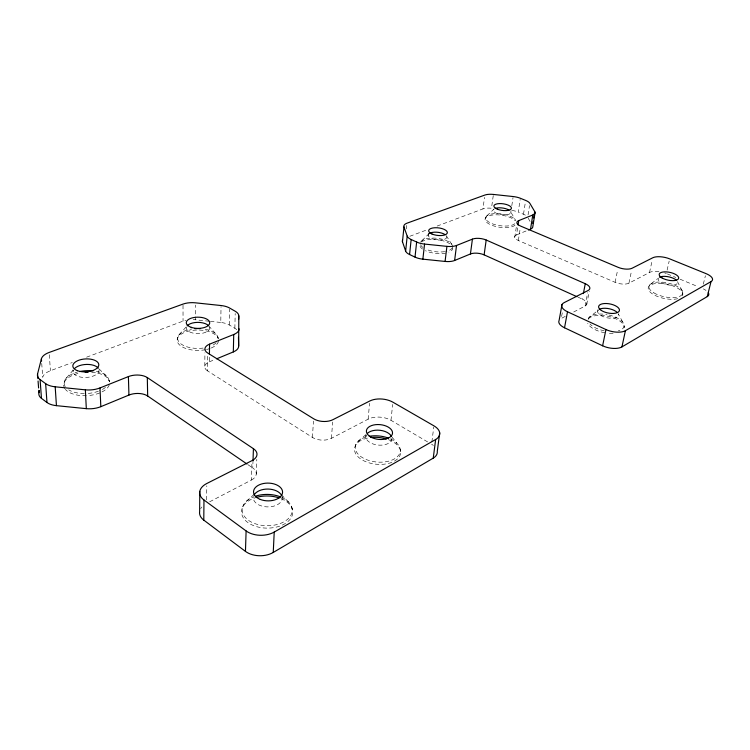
<?xml version="1.0" encoding="UTF-8"?>
<svg xmlns="http://www.w3.org/2000/svg" width="750" height="750" viewBox="0 0 750 750"><rect width="100%" height="100%" fill="white"/><g stroke="black" fill="none" stroke-linecap="round" stroke-linejoin="round"><path stroke-width="0.56" stroke-dasharray="3.75 2.81" d="M209.203 321.244L195.328 319.772L195.394 305.081M204.797 366.131L204.919 352.809M427.613 441.909L390.984 420.319A16.378 9.188 5.5 0 0 368.109 419.184L331.425 438.309A13.369 7.594 3.4 0 1 312.403 437.4L207.544 370.884L207.722 354.169M206.625 499.884L206.784 485.831M207.544 370.884A12.534 6.441 0.3 0 1 209.353 361.837L209.419 356.306M236.738 329.691A14.859 7.256 0.9 0 0 234.853 328.275L229.266 324.984A14.803 7.191 0.8 0 0 220.772 322.462L221.034 306.656M229.266 324.984L229.594 309.169M234.853 328.275L235.2 313.547M209.644 501.806L251.353 480.066L251.944 462.9M251.353 480.066A14.391 8.578 -0.1 0 0 252.75 467.963L252.956 462.291M256.256 474.15L256.8 459.356M282.356 496.5L282.253 498.497A14.475 8.925 0.7 0 1 266.972 506.887A14.475 8.925 0.7 0 1 253.359 497.269M312.403 437.4L313.472 421.097M331.425 438.309L332.644 422.034M365.869 436.959L366.075 434.7M368.109 419.184L369.591 403.266M406.397 228.853L406.744 225.459M390.984 420.319L392.653 404.447M428.184 235.472L428.438 233.241M431.869 441.947L433.772 426.984M437.109 226.059L482.944 208.912L484.519 197.372M493.256 195.591L491.475 208.247A11.278 4.341 7.6 0 0 482.944 208.912M510.722 212.794L511.041 210.675M511.8 205.744L513.009 197.7M525.366 215.175A11.325 4.359 8.2 0 0 523.491 214.256L518.241 212.081L520.181 199.425M514.716 237.506L516.628 225.028M658.941 271.575A12.553 5.072 11.5 0 0 649.528 272.447L628.931 283.191A10.116 4.191 10.8 0 1 615.103 282.319L518.344 240.487A9.441 3.778 8.5 0 1 516.525 234.919L517.716 227.213M518.344 240.487L520.237 228.291M523.491 214.256L525.291 202.725M528.047 214.941L529.509 205.678M562.275 312.825L561.244 318.478L567.469 315.234M573.694 311.991L585.103 306.038A10.566 4.641 10.2 0 0 582.328 299.119L582.956 295.809M585.103 306.038L587.672 292.725M586.688 304.575L589.256 291.281M597.684 311.344L598.059 309.431M615.103 282.319L617.737 269.484M628.931 283.191L631.641 270.366M649.528 272.447L652.266 260.025M667.106 270.141L669.169 261.122M64.191 382.566L64.631 380.766M703.312 284.184L705.413 275.709M177.309 338.906L177.806 337.219M242.981 506.578L243.628 504.741M355.228 446.081L355.931 444.337M485.25 218.503L485.822 217.172M588.375 318.9L589.106 317.466L598.2 310.209A10.556 4.659 11.1 0 0 607.509 317.887A10.556 4.659 11.1 0 0 618.216 313.828L623.7 323.738M648.891 286.388L649.622 285.019M66.572 377.859L73.05 370.247M179.147 334.716L187.125 325.884M421.978 240.619L429.113 233.606M486.909 215.803L493.997 209.062A8.822 3.375 7.8 0 0 500.859 214.575A8.822 3.375 7.8 0 0 510.722 211.912L515.841 220.753M246.562 501.131L254.1 494.409M358.116 441.319L365.784 434.766M651.375 283.603L657.703 278.653M209.353 361.837L214.566 359.681M516.525 234.919L527.297 230.466M41.728 363.431L42.722 377.25A16.856 8.438 -4.2 0 1 50.409 370.725L72.328 362.531M86.578 357.197L183.047 321.112A14.869 7.162 0.1 0 1 185.822 320.287M409.828 236.269L427.294 229.734M210.366 321.366L220.772 322.462M667.388 273.956L675.844 277.462M680.072 279.216L698.034 286.669M578.053 297.188L582.328 299.119M247.931 464.662L252.75 467.963M99.094 368.972L107.663 377.222M281.456 494.803L289.397 502.941M208.631 325.744L216.272 334.416M391.997 437.034L396.797 443.166M446.259 235.659L451.613 244.172M528.206 218.184L530.325 221.888M682.144 290.747L677.316 281.334A9.928 4.022 11.7 0 1 667.828 284.859A9.928 4.022 11.7 0 1 658.5 278.034M108.9 380.053L109.528 381.825A22.997 11.719 -3.7 0 0 91.059 372.197M217.809 336.881L218.269 338.55A20.709 10.191 0.1 0 0 193.041 330.3A20.709 10.191 0.1 0 0 178.088 343.219A20.709 10.191 0.1 0 0 205.35 349.725M291.628 506.756L292.116 508.641M400.284 449.831L400.641 451.697M624.122 325.969L624.234 327.619A18.713 8.419 11.2 0 0 606.834 316.012A18.713 8.419 11.2 0 0 587.428 320.925M49.322 354.722L50.409 370.725M73.022 369.694L73.153 371.916M682.744 292.716L682.809 294.281M183.019 305.222L183.047 321.112M431.578 444.244A16.828 9.703 7.1 0 1 433.397 445.472M200.653 508.716A19.003 11.841 -1.6 0 1 201.872 507.009M193.191 319.631A14.869 7.162 0.1 0 1 195.328 319.772M391.922 438.216A13.069 7.453 5.5 0 1 377.578 445.012A13.069 7.453 5.5 0 1 366.253 435.047M99.009 369.853A12.984 6.497 -3.4 0 1 85.294 377.475A12.984 6.497 -3.4 0 1 73.388 370.209M209.503 327.15A11.681 5.644 0.3 0 1 198.216 333.656A11.681 5.644 0.3 0 1 186.375 327.3M388.406 439.641A23.147 13.434 5.5 0 1 394.931 460.837A23.147 13.434 5.5 0 1 358.772 457.472A23.147 13.434 5.5 0 1 368.888 437.822M218.466 341.203A20.709 10.191 0.1 0 1 211.003 348.103M210.141 348.431A20.709 10.191 0.1 0 1 206.363 349.519M109.266 384.891A22.997 11.719 -3.7 0 1 101.672 392.091M99.759 392.944A22.997 11.719 -3.7 0 1 88.416 395.55M86.381 395.681A22.997 11.719 -3.7 0 1 65.362 389.334M64.847 388.641A22.997 11.719 -3.7 0 1 79.378 373.134M281.025 498.628A25.613 16.069 0.5 0 1 286.059 522.994A25.613 16.069 0.5 0 1 246.975 521.85A25.613 16.069 0.5 0 1 254.925 497.859M390.328 438.9A22.603 13.078 5.5 0 1 394.453 458.878A22.603 13.078 5.5 0 1 360.347 456.206A22.603 13.078 5.5 0 1 366.15 437.006M281.85 497.456A25.012 15.656 0.6 0 1 285.469 520.894A25.012 15.656 0.6 0 1 247.894 519.9A25.012 15.656 0.6 0 1 253.988 496.706M216.131 342.778A20.212 9.919 0.1 0 1 210.703 346.172M203.138 348.075A20.212 9.919 0.1 0 1 178.453 341.222A20.212 9.919 0.1 0 1 191.869 329.006M205.162 329.25A20.212 9.919 0.1 0 1 217.997 339.459M105.469 387.347A22.453 11.419 -3.6 0 1 99.356 390.881M98.372 391.256A22.453 11.419 -3.6 0 1 85.303 393.572M84.3 393.572A22.453 11.419 -3.6 0 1 68.709 389.85M65.278 386.681A22.453 11.419 -3.6 0 1 77.306 372.113M96.328 371.334A22.453 11.419 -3.6 0 1 108.9 382.041M664.612 272.878A12.553 5.072 11.5 0 1 666.328 273.516M703.303 288.881A12.9 5.25 12.4 0 1 706.022 290.447M511.959 210.45A11.287 4.331 8 0 1 518.241 212.081M446.775 236.691A9.375 3.834 6.6 0 1 436.959 239.906A9.375 3.834 6.6 0 1 428.344 234.488M677.728 298.678A17.616 7.275 11.9 0 1 649.828 291.75A17.616 7.275 11.9 0 1 663.966 283.678A17.616 7.275 11.9 0 1 682.238 296.109M514.988 225.225A15.656 6.103 7.9 0 1 491.213 225.019A15.656 6.103 7.9 0 1 491.1 215.241A15.656 6.103 7.9 0 1 514.931 220.5M452.738 247.481A16.631 6.928 6.6 0 1 448.894 252.216M445.669 253.134A16.631 6.928 6.6 0 1 425.372 250.697M422.503 249.047A16.631 6.928 6.6 0 1 419.766 245.344M421.462 241.978A16.631 6.928 6.6 0 1 449.841 243.825M613.125 333.384A18.713 8.419 11.2 0 1 606.712 333.075M604.763 332.766A18.713 8.419 11.2 0 1 587.719 323.203M608.934 315.028A18.272 8.203 11.2 0 1 623.372 323.119A18.272 8.203 11.2 0 1 618.263 330.863M604.163 330.787A18.272 8.203 11.2 0 1 589.978 323.953M588.178 319.434A18.272 8.203 11.2 0 1 607.087 314.653M514.847 223.725A15.281 5.944 7.9 0 1 491.644 223.509A15.281 5.944 7.9 0 1 491.531 213.994A15.281 5.944 7.9 0 1 514.791 219.131M452.334 247.744A16.228 6.75 6.6 0 1 445.622 251.494M444.731 251.644A16.228 6.75 6.6 0 1 425.803 249.113M423 247.5A16.228 6.75 6.6 0 1 420.328 243.9M420.619 242.166A16.228 6.75 6.6 0 1 437.353 238.341A16.228 6.75 6.6 0 1 452.522 245.991M653.934 292.894A17.203 7.087 11.8 0 0 682.181 294.497A17.203 7.087 11.8 0 0 661.416 282.103A17.203 7.087 11.8 0 0 653.934 292.894"/><path stroke-width="1.12" d="M199.791 491.409L199.641 511.444A19.003 11.841 -1.6 0 0 203.784 520.125L245.456 551.391A19.481 12.675 -0.2 0 0 273.244 552.45L433.247 458.128A16.828 9.703 7.1 0 0 437.288 451.35L439.706 432.844M203.784 520.125L203.972 499.988A19.209 11.681 -1.3 0 1 206.803 483.497L252.028 460.613A14.541 8.456 0.2 0 0 253.425 448.688L147.309 377.578A13.641 7.041 -2.3 0 0 128.4 376.584L100.003 387.938A17.334 8.812 -3.5 0 1 85.359 389.841L55.191 386.803A17.475 8.756 -4.2 0 1 45.647 383.663L40.097 379.584A17.409 8.662 -4.3 0 1 37.556 373.988L41.4 358.828A17.006 8.297 -3.9 0 1 49.172 352.444L183.019 304.088A14.991 7.031 0.3 0 1 195.403 302.822L221.053 305.531A14.925 7.059 1 0 1 229.622 308.034L235.256 311.278A14.981 7.116 1.1 0 1 238.8 315.853L238.669 346.134A15.159 7.556 0.8 0 1 233.325 351.928L216.647 358.819M209.438 354.103L209.559 344.156L233.728 334.5A15.291 7.416 1 0 0 239.119 328.828M233.325 351.928L233.728 334.5M238.706 319.266L238.8 315.853M245.456 551.391L246.112 530.944L203.972 499.988M252.994 461.166L253.425 448.688M273.244 552.45L274.219 532.069L435.647 439.5A16.988 9.544 7.1 0 0 433.912 425.831L392.887 402.178A16.538 9.038 5.6 0 0 369.806 400.988L332.822 419.719A13.491 7.472 3.5 0 1 313.622 418.762L207.731 353.053A12.647 6.328 0.6 0 1 209.559 344.156M576.984 296.709L484.116 254.85A9.862 4.144 7.6 0 0 470.428 253.969L454.622 260.494A12.366 5.231 6.9 0 1 445.078 261.441L422.869 259.163A12.366 5.241 6.4 0 1 415.012 257.109L409.575 254.541A12.319 5.203 6.2 0 1 405.647 251.072L402.469 241.762L403.969 226.969A12.206 4.931 6.1 0 1 406.978 223.191L484.837 195.066A11.353 4.237 7.6 0 1 493.416 194.438L513.188 196.556A11.362 4.237 8 0 1 520.359 198.272L525.647 200.419A11.4 4.266 8.1 0 1 529.875 203.362L534.712 211.537L534.366 213.694M405.647 251.072L407.194 236.091L403.969 226.969M409.575 254.541L411.159 239.503A12.412 5.091 6.2 0 1 407.194 236.091M415.012 257.109L416.644 242.034L411.159 239.503M422.869 259.163L424.556 244.069A12.45 5.128 6.4 0 1 416.644 242.034M445.078 261.441L446.925 246.366A12.45 5.128 6.9 0 0 456.525 245.475L472.416 239.128A9.928 4.059 7.6 0 1 486.197 240.028L585.262 283.706A10.641 4.547 10.1 0 1 588.094 290.503L564.131 302.634A13.809 6.131 10.3 0 0 567.497 311.775L564.534 327.787L602.616 345.787A14.091 6.506 11.5 0 0 621.938 346.894L707.259 296.597A12.9 5.25 12.4 0 0 708.3 292.706M454.622 260.494L456.525 245.475M433.247 458.128L435.647 439.5M470.428 253.969L472.416 239.128M484.116 254.85L486.197 240.028M518.053 225.019L518.738 220.612L532.8 214.997A11.587 4.397 8.2 0 0 534.712 211.537M528.375 230.025L530.531 229.134L532.8 214.997M532.8 223.425L533.147 221.259M533.672 218.025L534.019 215.859M535.031 212.859L532.762 226.941A11.512 4.491 8.3 0 1 530.531 229.134M561.994 304.528L559.106 320.419A13.706 6.253 10.4 0 0 564.534 327.787M583.378 293.606L585.262 283.706M602.616 345.787L605.944 329.55L567.497 311.775M621.938 346.894L625.416 330.684L711.019 281.606A12.994 5.138 12.2 0 0 705.938 273.581L669.675 258.872A12.638 4.969 11.4 0 0 652.762 257.775L632.1 268.228A10.181 4.106 10.7 0 1 618.169 267.347L520.584 226.069A9.506 3.694 8.4 0 1 518.738 220.612M246.966 464.006L147.666 396.009A13.519 7.162 -2.6 0 0 128.934 395.062L100.819 406.678A17.175 8.963 -3.9 0 1 86.316 408.656L56.438 405.656A17.306 8.897 -4.6 0 1 46.978 402.497L41.466 398.363A17.25 8.803 -4.7 0 1 38.944 392.681L39.478 390.478M707.259 296.597L711.019 281.606M424.556 244.069L446.925 246.366M37.556 373.988L37.903 378.656M38.072 381L38.597 388.003M38.766 390.338L38.944 392.681M40.097 379.584L41.466 398.363M45.647 383.663L46.978 402.497M41.4 358.828L41.569 361.125M55.191 386.803L56.438 405.656M85.359 389.841L86.316 408.656M100.003 387.938L100.819 406.678M128.4 376.584L128.934 395.062M238.463 337.331L238.669 346.134M147.309 377.578L147.666 396.009M274.219 532.069A19.697 12.516 0.1 0 1 246.112 530.944M367.491 433.312A13.069 7.453 5.5 0 1 380.222 430.312A13.069 7.453 5.5 0 1 391.35 436.256M74.494 368.559A12.984 6.497 -3.4 0 1 86.888 364.416A12.984 6.497 -3.4 0 1 98.306 368.231M254.109 494.991A14.475 8.925 0.7 0 1 268.003 489.056A14.475 8.925 0.7 0 1 281.616 495.431M187.125 325.884A11.681 5.644 0.3 0 1 197.737 322.369A11.681 5.644 0.3 0 1 208.631 325.744M371.128 437.512A23.147 13.434 5.5 0 1 386.259 438.919M85.172 372.281A22.997 11.719 -3.7 0 1 88.134 372.141M255.891 497.55A25.613 16.069 0.5 0 1 279.141 497.925M369.272 436.294A22.603 13.078 5.5 0 1 388.341 438.075M256.238 495.938A25.012 15.656 0.6 0 1 280.791 496.997M194.916 328.669A20.212 9.919 0.1 0 1 200.119 328.631M79.463 371.578A22.453 11.419 -3.6 0 1 93.103 370.847M625.416 330.684A14.203 6.375 11.4 0 1 605.944 329.55M402.469 241.762A12.122 5.034 6.1 0 1 402.478 240.281M659.503 277.228A9.928 4.022 11.7 0 1 676.341 280.181M429.113 233.606A9.375 3.834 6.6 0 1 445.153 234.666M599.381 309.291A10.556 4.659 11.1 0 1 617.297 312.525M495.159 208.434A8.822 3.375 7.8 0 1 508.987 210.084M370.594 436.913A13.116 7.416 5.5 0 0 392.213 434.503A13.116 7.416 5.5 0 0 375.581 424.669A13.116 7.416 5.5 0 0 370.594 436.913M191.156 327.309A11.709 5.606 0.3 0 0 209.653 323.4A11.709 5.606 0.3 0 0 193.2 317.644A11.709 5.606 0.3 0 0 191.156 327.309M260.241 499.406A14.522 8.888 0.8 0 0 282.562 492.506A14.522 8.888 0.8 0 0 261.384 484.031A14.522 8.888 0.8 0 0 260.241 499.406M77.381 370.678A13.013 6.469 -3.3 0 0 98.597 366A13.013 6.469 -3.3 0 0 81.459 359.475A13.013 6.469 -3.3 0 0 77.381 370.678M662.025 277.941A9.956 4.003 11.7 0 0 678.384 278.925A9.956 4.003 11.7 0 0 666.394 271.884A9.956 4.003 11.7 0 0 662.025 277.941M497.334 209.166A8.841 3.347 7.8 0 0 511.359 208.556A8.841 3.347 7.8 0 0 499.294 203.597A8.841 3.347 7.8 0 0 497.334 209.166M601.341 310.453A10.575 4.631 11 0 0 618.975 311.447A10.575 4.631 11 0 0 606.797 303.534A10.575 4.631 11 0 0 601.341 310.453M431.972 233.991A9.394 3.806 6.6 0 0 447.197 233.231A9.394 3.806 6.6 0 0 434.859 227.747A9.394 3.806 6.6 0 0 431.972 233.991"/></g></svg>
